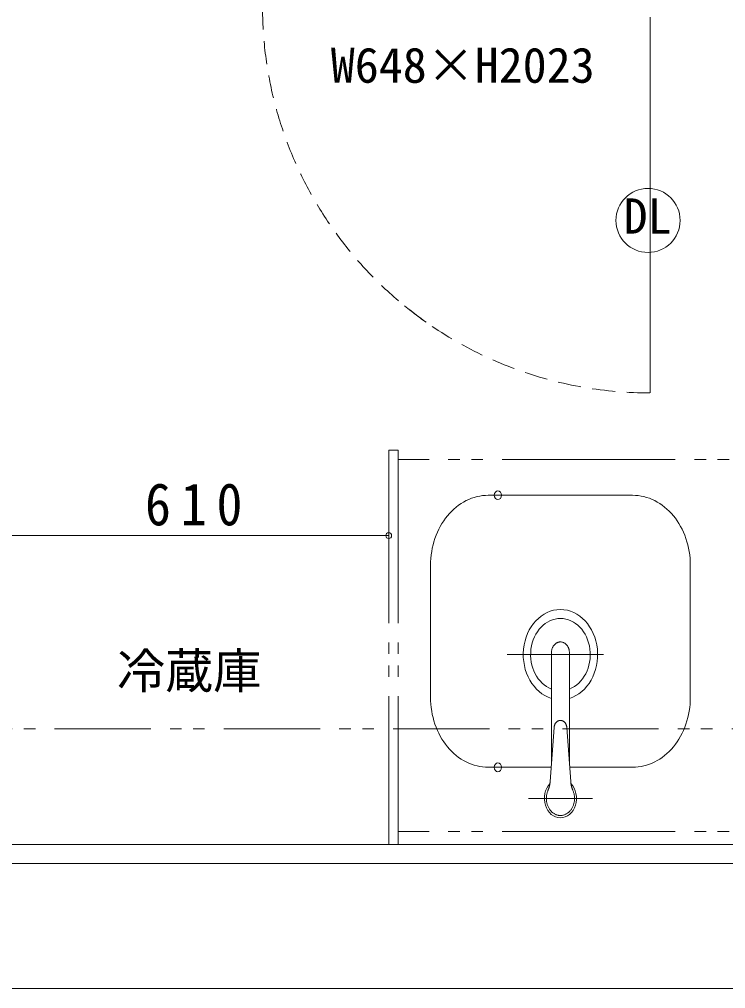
# Model space of a CAD drawing. Units: millimetres at full size, sheet at 1:30; details may follow other scales. Extents: x -6519 to 3331, y -10518 to -4118.
# Drawn here: x -1003 to 98, y -8368 to -6857 of the extents above; entities that cross this region are included whole.
import ezdxf
from ezdxf.enums import TextEntityAlignment as Align

# ---------------------------------------------------------------- set-up
doc = ezdxf.new("R2010")
doc.units = ezdxf.units.MM
doc.header["$LTSCALE"] = 30
doc.header["$PDMODE"] = 32
doc.header["$PDSIZE"] = 9
for name, pattern in [('CHAIN1', [8, 5, -1, 1, -1]), ('DASHED1', [1.8, 1.2, -0.6]), ('DOUBLE_CHAIN1', [8.8, 5, -1, 0.6, -0.6, 0.6, -1]), ('DOUBLE_CHAIN2', [12.8, 9, -1, 0.6, -0.6, 0.6, -1])]:
    doc.linetypes.add(name, pattern=pattern)
doc.layers.add('0-0', color=7, linetype='Continuous', lineweight=18)
doc.styles.add('ＭＳ ゴシック', font='')
doc.styles.add('ＭＳ 明朝', font='')
doc.styles.get('ＭＳ ゴシック').set_extended_font_data('MS Gothic')
doc.styles.get('ＭＳ 明朝').set_extended_font_data('MS Mincho')

msp = doc.modelspace()

# ---------------------------------------------------------------- linework, layer by layer
at = {"layer": '0-0', "lineweight": 9}
for p, q in [((-19.41, -6853.28), (-19.41, -7439.04)), ((1547.75, -8143.18), (-2092.25, -8143.18)), ((-588.57, -8173.18), (-2092.25, -8173.18)), ((2507.75, -8368.18), (-2092.25, -8368.18))]:
    msp.add_line(p, q, dxfattribs=at)
at = {"layer": '0-0', "linetype": 'DOUBLE_CHAIN2', "lineweight": 9}
for p, q in [((-412.25, -7528.18), (-427.25, -7528.18)), ((-427.25, -7528.18), (-427.25, -8143.18)), ((-412.25, -7528.18), (-412.25, -8143.18)), ((787.75, -7543.18), (-412.25, -7543.18)), ((787.75, -8123.18), (-412.25, -8123.18))]:
    msp.add_line(p, q, dxfattribs=at)
at = {"layer": '0-0', "color": 4, "lineweight": 13}
msp.add_line((-271.89, -7598.79), (-46.89, -7598.79), dxfattribs=at)
at = {"layer": '0-0', "color": 5, "lineweight": 9}
for p, q in [((-1037.25, -7661.75), (-427.25, -7661.75)), ((-427.25, -7661.75), (-427.25, -7672.21))]:
    msp.add_line(p, q, dxfattribs=at)
at = {"layer": '0-0', "color": 4, "linetype": 'CHAIN1', "lineweight": 13}
for p, q in [((-242.39, -7847.28), (-76.39, -7847.28)), ((-209.39, -8071.52), (-109.39, -8071.52))]:
    msp.add_line(p, q, dxfattribs=at)
at = {"layer": '0-0', "color": 1, "linetype": 'DOUBLE_CHAIN1', "lineweight": 5}
msp.add_line((1577.75, -7963.18), (-4557.25, -7963.18), dxfattribs=at)
at = {"layer": '0-0', "lineweight": 9}
msp.add_lwpolyline([(1577.75, -7573.18), (1577.75, -8173.18), (-617.25, -8173.18)], dxfattribs=at)
at = {"layer": '0-0', "color": 4, "lineweight": 13}
for points in [[(-359.2, -7681.38), (-358.02, -7676.21), (-356.63, -7671.13), (-355.04, -7666.14), (-353.25, -7661.24), (-351.27, -7656.46), (-349.09, -7651.8), (-346.73, -7647.27), (-344.18, -7642.9), (-341.46, -7638.68), (-338.58, -7634.62), (-335.53, -7630.74), (-332.33, -7627.05), (-328.99, -7623.55), (-325.51, -7620.26), (-321.89, -7617.18), (-318.16, -7614.31), (-314.32, -7611.67), (-310.37, -7609.27), (-306.33, -7607.1), (-302.21, -7605.17), (-298.02, -7603.49), (-293.76, -7602.06), (-289.45, -7600.89), (-285.1, -7599.97), (-280.71, -7599.32), (-276.31, -7598.92), (-271.89, -7598.79)], [(-46.89, -7598.79), (-42.48, -7598.92), (-38.07, -7599.32), (-33.69, -7599.97), (-29.34, -7600.89), (-25.03, -7602.06), (-20.77, -7603.49), (-16.57, -7605.17), (-12.45, -7607.1), (-8.41, -7609.27), (-4.47, -7611.67), (-0.62, -7614.31), (3.11, -7617.18), (6.72, -7620.26), (10.2, -7623.55), (13.55, -7627.05), (16.75, -7630.74), (19.79, -7634.62), (22.68, -7638.68), (25.4, -7642.9), (27.94, -7647.27), (30.3, -7651.8), (32.48, -7656.46), (34.47, -7661.24), (36.26, -7666.14), (37.85, -7671.13), (39.23, -7676.21), (40.41, -7681.38), (41.38, -7686.6), (42.13, -7691.88), (42.67, -7697.19), (43, -7702.53), (43.11, -7707.88), (43.11, -7913.94), (43, -7919.3), (42.67, -7924.64), (42.13, -7929.95), (41.38, -7935.23), (40.41, -7940.45), (39.23, -7945.61)], [(-173.84, -8023.03), (-271.89, -8023.03), (-276.31, -8022.9), (-280.71, -8022.51), (-285.1, -8021.85), (-289.45, -8020.94), (-293.76, -8019.76), (-298.02, -8018.34), (-302.21, -8016.66), (-306.33, -8014.73), (-310.37, -8012.56), (-314.32, -8010.15), (-318.16, -8007.51), (-321.89, -8004.65), (-325.51, -8001.57), (-328.99, -7998.27), (-332.33, -7994.77), (-335.53, -7991.08), (-338.58, -7987.2), (-341.46, -7983.15), (-344.18, -7978.93), (-346.73, -7974.55), (-349.09, -7970.03), (-351.27, -7965.37), (-353.25, -7960.59), (-355.04, -7955.69), (-356.63, -7950.69), (-358.02, -7945.61), (-359.2, -7940.45), (-360.16, -7935.23), (-360.92, -7929.95), (-361.46, -7924.64), (-361.78, -7919.3), (-361.89, -7913.94), (-361.89, -7707.88), (-361.78, -7702.53), (-361.46, -7697.19), (-360.92, -7691.88), (-360.16, -7686.6), (-359.2, -7681.38)], [(-173.39, -8016.88), (-173.39, -7844.44), (-173.38, -7843.61), (-173.33, -7842.78), (-173.24, -7841.95), (-173.12, -7841.13), (-172.97, -7840.32), (-172.79, -7839.51), (-172.57, -7838.72), (-172.33, -7837.95), (-172.05, -7837.18), (-171.74, -7836.44), (-171.4, -7835.72), (-171.03, -7835.01), (-170.64, -7834.33), (-170.22, -7833.67), (-169.77, -7833.04), (-169.29, -7832.44), (-168.8, -7831.87), (-168.27, -7831.32), (-167.73, -7830.81), (-167.17, -7830.33), (-166.59, -7829.88), (-165.99, -7829.47), (-165.38, -7829.1), (-164.75, -7828.76), (-164.11, -7828.46), (-163.46, -7828.2), (-162.8, -7827.98), (-162.12, -7827.8), (-161.45, -7827.65), (-160.77, -7827.55), (-160.08, -7827.49), (-158.71, -7827.49), (-158.02, -7827.55), (-157.34, -7827.65), (-156.66, -7827.8), (-155.99, -7827.98), (-155.33, -7828.2), (-154.68, -7828.46)], [(-154.68, -7828.46), (-154.04, -7828.76), (-153.41, -7829.1), (-152.79, -7829.47), (-152.2, -7829.88), (-151.62, -7830.33), (-151.05, -7830.81), (-150.51, -7831.32), (-149.99, -7831.87), (-149.49, -7832.44), (-149.02, -7833.04), (-148.57, -7833.67), (-148.15, -7834.33), (-147.75, -7835.01), (-147.39, -7835.72), (-147.05, -7836.44), (-146.74, -7837.18), (-146.46, -7837.95), (-146.21, -7838.72), (-146, -7839.51), (-145.81, -7840.32), (-145.66, -7841.13), (-145.54, -7841.95), (-145.46, -7842.78), (-145.41, -7843.61), (-145.39, -7844.44), (-145.39, -8016.88)], [(-161.24, -7950.05), (-161.69, -7950.17), (-162.14, -7950.31), (-162.58, -7950.48), (-163.02, -7950.67), (-163.45, -7950.88), (-163.87, -7951.12), (-164.27, -7951.39), (-164.67, -7951.67), (-165.06, -7951.98), (-165.44, -7952.31), (-165.8, -7952.66), (-166.15, -7953.03), (-166.48, -7953.42), (-166.8, -7953.83), (-167.11, -7954.25), (-167.39, -7954.69), (-167.66, -7955.15), (-167.91, -7955.62), (-168.15, -7956.11), (-168.36, -7956.61), (-168.56, -7957.11), (-168.73, -7957.63), (-168.89, -7958.16), (-169.02, -7958.7), (-169.14, -7959.25), (-169.23, -7959.8), (-169.3, -7960.35), (-169.36, -7960.91)], [(-143.24, -8046.48), (-143.28, -8046.03), (-143.32, -8045.57), (-143.36, -8045.12), (-149.43, -7960.91), (-149.48, -7960.35), (-149.55, -7959.8), (-149.65, -7959.25), (-149.76, -7958.7), (-149.9, -7958.16), (-150.05, -7957.63), (-150.23, -7957.11), (-150.42, -7956.61), (-150.64, -7956.11), (-150.87, -7955.62), (-151.12, -7955.15), (-151.39, -7954.69), (-151.68, -7954.25), (-151.98, -7953.83), (-152.3, -7953.42), (-152.64, -7953.03), (-152.99, -7952.66), (-153.35, -7952.31), (-153.72, -7951.98), (-154.11, -7951.67), (-154.51, -7951.39), (-154.92, -7951.12), (-155.34, -7950.88), (-155.77, -7950.67), (-156.2, -7950.48), (-156.65, -7950.31), (-157.1, -7950.17), (-157.55, -7950.05), (-158.01, -7949.96), (-158.47, -7949.9), (-158.93, -7949.86), (-159.86, -7949.86), (-160.32, -7949.9), (-160.78, -7949.96), (-161.24, -7950.05)], [(39.23, -7945.61), (37.85, -7950.69), (36.26, -7955.69), (34.47, -7960.59), (32.48, -7965.37), (30.3, -7970.03), (27.94, -7974.55), (25.4, -7978.93), (22.68, -7983.15), (19.79, -7987.2), (16.75, -7991.08), (13.55, -7994.77), (10.2, -7998.27), (6.72, -8001.57), (3.11, -8004.65), (-0.62, -8007.51), (-4.47, -8010.15), (-8.41, -8012.56), (-12.45, -8014.73), (-16.57, -8016.66), (-20.77, -8018.34), (-25.03, -8019.76), (-29.34, -8020.94), (-33.69, -8021.85), (-38.07, -8022.51), (-42.48, -8022.9), (-46.89, -8023.03), (-144.95, -8023.03)], [(-169.36, -7960.91), (-175.43, -8045.12), (-175.47, -8045.57), (-175.51, -8046.03), (-175.55, -8046.48), (-175.6, -8046.93), (-175.65, -8047.38), (-175.71, -8047.83), (-175.77, -8048.28), (-175.84, -8048.73), (-175.91, -8049.18), (-175.99, -8049.62), (-176.07, -8050.07), (-176.16, -8050.51), (-176.25, -8050.95), (-176.35, -8051.39), (-176.45, -8051.83), (-176.55, -8052.27), (-176.66, -8052.71), (-176.77, -8053.14), (-176.89, -8053.57), (-177.01, -8054), (-177.14, -8054.43), (-177.27, -8054.86), (-177.41, -8055.29), (-177.55, -8055.71), (-177.69, -8056.13), (-177.84, -8056.55), (-177.99, -8056.96), (-178.15, -8057.38), (-178.31, -8057.79), (-178.48, -8058.2), (-178.65, -8058.6), (-178.82, -8059.01), (-179.25, -8060.03), (-179.64, -8061.07), (-179.99, -8062.13), (-180.3, -8063.21), (-180.57, -8064.31), (-180.81, -8065.42)], [(-137.43, -8069.94), (-137.51, -8068.8), (-137.62, -8067.66), (-137.78, -8066.53), (-137.98, -8065.42), (-138.21, -8064.31), (-138.49, -8063.21), (-138.8, -8062.13), (-139.15, -8061.07), (-139.54, -8060.03), (-139.96, -8059.01), (-140.14, -8058.6), (-140.31, -8058.2), (-140.47, -8057.79), (-140.64, -8057.38), (-140.79, -8056.96), (-140.95, -8056.55), (-141.1, -8056.13), (-141.24, -8055.71), (-141.38, -8055.29), (-141.52, -8054.86), (-141.65, -8054.43), (-141.77, -8054), (-141.9, -8053.57), (-142.01, -8053.14), (-142.13, -8052.71), (-142.24, -8052.27), (-142.34, -8051.83), (-142.44, -8051.39), (-142.54, -8050.95), (-142.63, -8050.51), (-142.71, -8050.07), (-142.79, -8049.62), (-142.87, -8049.18), (-142.94, -8048.73), (-143.01, -8048.28), (-143.08, -8047.83), (-143.13, -8047.38), (-143.19, -8046.93), (-143.24, -8046.48)], [(-180.81, -8065.42), (-181.01, -8066.53), (-181.16, -8067.66), (-181.28, -8068.8), (-181.35, -8069.94), (-181.39, -8071.08), (-181.39, -8072.22), (-181.34, -8073.37), (-181.25, -8074.51), (-181.13, -8075.64), (-180.96, -8076.77), (-180.76, -8077.88), (-180.51, -8078.99), (-180.23, -8080.08), (-179.91, -8081.15), (-179.55, -8082.21), (-179.15, -8083.25), (-178.72, -8084.26), (-178.25, -8085.26), (-177.75, -8086.22), (-177.21, -8087.17), (-176.64, -8088.08), (-176.04, -8088.96), (-175.4, -8089.81), (-174.74, -8090.62), (-174.05, -8091.4), (-172.59, -8092.85), (-171.83, -8093.52), (-171.04, -8094.14), (-170.22, -8094.73), (-169.39, -8095.27), (-168.54, -8095.77), (-167.68, -8096.22), (-166.8, -8096.63), (-165.9, -8096.99), (-164.99, -8097.31), (-164.08, -8097.57), (-163.15, -8097.79), (-162.22, -8097.96), (-161.28, -8098.09)], [(-161.28, -8098.09), (-160.34, -8098.16), (-159.39, -8098.18), (-158.45, -8098.16), (-157.51, -8098.09), (-156.57, -8097.96), (-155.64, -8097.79), (-154.71, -8097.57), (-153.79, -8097.31), (-152.89, -8096.99), (-151.99, -8096.63), (-151.11, -8096.22), (-150.24, -8095.77), (-149.39, -8095.27), (-148.56, -8094.73), (-147.75, -8094.14), (-146.96, -8093.52), (-146.19, -8092.85), (-144.73, -8091.4), (-144.04, -8090.62), (-143.38, -8089.81), (-142.75, -8088.96), (-142.15, -8088.08), (-141.58, -8087.17), (-141.04, -8086.22), (-140.54, -8085.26), (-140.07, -8084.26), (-139.64, -8083.25), (-139.24, -8082.21), (-138.88, -8081.15), (-138.56, -8080.08), (-138.27, -8078.99), (-138.03, -8077.88), (-137.82, -8076.77), (-137.66, -8075.64), (-137.53, -8074.51), (-137.45, -8073.37), (-137.4, -8072.22), (-137.4, -8071.08), (-137.43, -8069.94)]]:
    msp.add_lwpolyline(points, dxfattribs=at)
at = {"layer": '0-0', "lineweight": 9}
msp.add_circle((-22.77, -7170.11), 50, dxfattribs=at)
at = {"layer": '0-0', "linetype": 'DASHED1', "lineweight": 9}
for start, end in [(180, 234.77984), (230.7624, 270.19813)]:
    msp.add_arc((-21.5, -6836.51), 602.53, start, end, dxfattribs=at)
at = {"layer": '0-0', "color": 4, "lineweight": 13}
for centre in [(-256.89, -7598.79), (-256.89, -7598.79), (-256.89, -8023.03)]:
    msp.add_ellipse(centre, major_axis=(0, 6.82), ratio=0.825001, dxfattribs=at)
for centre, major_axis, start_param, end_param in [((-159.39, -7847.28), (0, 70.3), 3.3853795, 9.1809911), ((-159.39, -7847.28), (0, 56.36), 3.4474125, 9.1189579), ((-159.39, -8071.52), (0, 30.3), 0.7187584, 5.5644269)]:
    msp.add_ellipse(centre, major_axis=major_axis, ratio=0.825001, start_param=start_param, end_param=end_param, dxfattribs=at)
at = {"layer": '0-0', "color": 4}
msp.add_point((-427.25, -7661.75), dxfattribs=at)

# ---------------------------------------------------------------- texts
at = {"layer": '0-0', "color": 4, "style": 'ＭＳ 明朝'}
for s, p in [('W648×H2023', (-517.55, -6971.92)), ('DL', (-61, -7207.26)), ('冷蔵庫', (-850.85, -7916.58))]:
    msp.add_text(s, height=54.99, dxfattribs=at).set_placement(p, align=Align.BOTTOM_LEFT)
at = {"layer": '0-0', "insert": (-807.25, -7646.75), "char_height": 65.98, "attachment_point": 7, "style": 'ＭＳ ゴシック'}
msp.add_mtext('\\T1.38;\\W0.9;610', dxfattribs=at)

doc.saveas('drawing.dxf')
